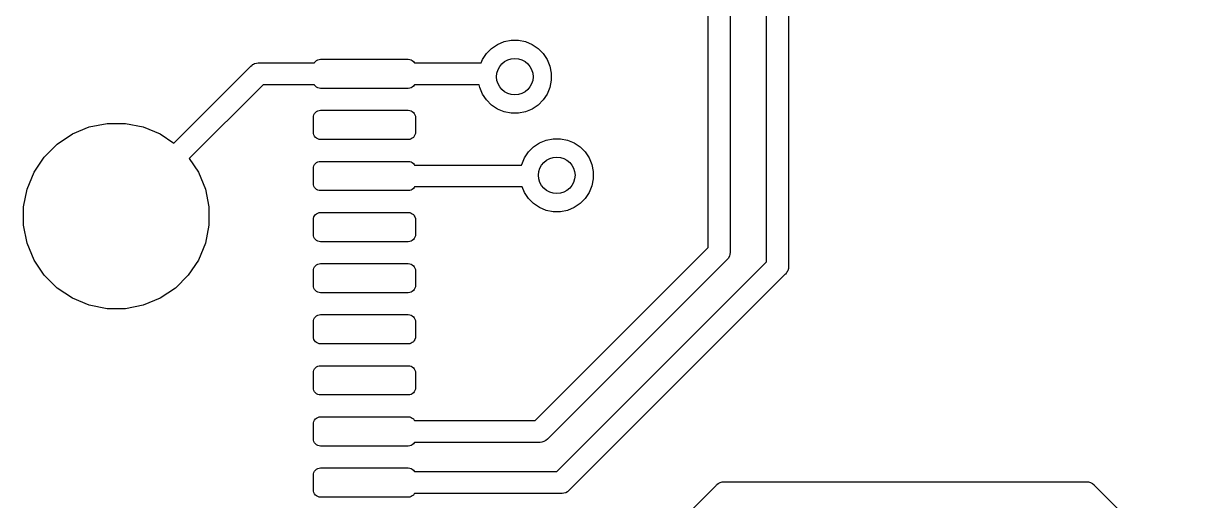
# Model space of a CAD drawing. Extents: x -3.6 to 94.4, y -84.3 to 13.7.
# Drawn here: x 75.07 to 91.22, y -22.2 to -15.67 of the extents above; entities that cross this region are included whole.
import ezdxf

# ---------------------------------------------------------------- set-up
doc = ezdxf.new("R2010")
doc.units = 0
doc.layers.add('BLACK', color=7, linetype='CONTINUOUS')

msp = doc.modelspace()

# ---------------------------------------------------------------- linework, layer by layer
at = {"layer": 'BLACK', "linetype": 'CONTINUOUS'}
for p, q in [((85.55, 6.79264), (85.55, -18.9926)), ((85.25, -18.9379), (85.25, 6.73787)), ((84.45, -18.7379), (84.45, -0.26213)), ((84.75, -0.20736), (84.75, -18.7926)), ((81.4813, -16.0116), (81.5632, -15.9569)), ((81.5632, -15.9569), (81.6542, -15.9192)), ((81.6542, -15.9192), (81.7508, -15.9)), ((81.7508, -15.9), (81.8492, -15.9)), ((81.8492, -15.9), (81.9458, -15.9192)), ((81.9458, -15.9192), (82.0368, -15.9569)), ((82.0368, -15.9569), (82.1187, -16.0116)), ((81.3569, -16.1632), (81.4116, -16.0813)), ((81.4116, -16.0813), (81.4813, -16.0116)), ((82.1187, -16.0116), (82.1884, -16.0813)), ((82.1884, -16.0813), (82.2431, -16.1632)), ((77.1285, -17.3094), (78.1787, -16.2591)), ((78.1787, -16.2591), (78.1834, -16.2534)), ((78.1834, -16.2534), (78.2001, -16.2397)), ((78.2001, -16.2397), (78.2063, -16.2347)), ((78.2063, -16.2347), (78.2202, -16.2272)), ((78.2202, -16.2272), (78.2323, -16.2207)), ((78.2323, -16.2207), (78.2606, -16.2122)), ((78.2606, -16.2122), (78.2826, -16.21)), ((78.2826, -16.21), (78.29, -16.2093)), ((78.2826, -16.21), (78.2826, -16.21)), ((78.29, -16.2093), (78.2974, -16.21)), ((78.2974, -16.21), (79.0539, -16.21)), ((79.0539, -16.21), (79.0569, -16.2044)), ((79.0569, -16.2044), (79.0693, -16.1893)), ((79.0693, -16.1893), (79.0844, -16.1769)), ((79.0844, -16.1769), (79.1017, -16.1676)), ((79.1017, -16.1676), (79.1205, -16.1619)), ((79.1205, -16.1619), (79.14, -16.16)), ((79.14, -16.16), (80.34, -16.16)), ((80.34, -16.16), (80.3595, -16.1619)), ((80.3595, -16.1619), (80.3783, -16.1676)), ((80.3783, -16.1676), (80.3956, -16.1769)), ((80.3956, -16.1769), (80.4107, -16.1893)), ((80.4107, -16.1893), (80.4231, -16.2044)), ((80.4231, -16.2044), (80.4261, -16.21)), ((80.4261, -16.21), (81.3375, -16.21)), ((81.3375, -16.21), (81.3569, -16.1632)), ((82.2431, -16.1632), (82.2808, -16.2542)), ((82.2808, -16.2542), (82.3, -16.3508)), ((82.3, -16.4492), (82.2808, -16.5458)), ((82.3, -16.3508), (82.3, -16.4492)), ((78.3521, -16.51), (77.3406, -17.5215)), ((79.0539, -16.51), (78.3521, -16.51)), ((79.0569, -16.5156), (79.0539, -16.51)), ((79.0693, -16.5307), (79.0569, -16.5156)), ((79.0844, -16.5431), (79.0693, -16.5307)), ((79.1017, -16.5524), (79.0844, -16.5431)), ((79.1205, -16.5581), (79.1017, -16.5524)), ((79.14, -16.56), (79.1205, -16.5581)), ((80.34, -16.56), (79.14, -16.56)), ((80.3595, -16.5581), (80.34, -16.56)), ((80.3783, -16.5524), (80.3595, -16.5581)), ((80.3956, -16.5431), (80.3783, -16.5524)), ((80.4107, -16.5307), (80.3956, -16.5431)), ((80.4231, -16.5156), (80.4107, -16.5307)), ((80.4261, -16.51), (80.4231, -16.5156)), ((81.3121, -16.51), (80.4261, -16.51)), ((81.3192, -16.5458), (81.3121, -16.51)), ((81.3569, -16.6368), (81.3192, -16.5458)), ((82.2808, -16.5458), (82.2431, -16.6368)), ((81.4116, -16.7187), (81.3569, -16.6368)), ((81.4813, -16.7884), (81.4116, -16.7187)), ((81.5632, -16.8431), (81.4813, -16.7884)), ((82.1187, -16.7884), (82.0368, -16.8431)), ((82.1884, -16.7187), (82.1187, -16.7884)), ((82.2431, -16.6368), (82.1884, -16.7187)), ((79.04, -16.96), (79.0419, -16.9405)), ((79.0419, -16.9405), (79.0476, -16.9217)), ((79.0476, -16.9217), (79.0569, -16.9044)), ((79.0569, -16.9044), (79.0693, -16.8893)), ((79.0693, -16.8893), (79.0844, -16.8769)), ((79.0844, -16.8769), (79.1017, -16.8676)), ((79.1017, -16.8676), (79.1205, -16.8619)), ((79.1205, -16.8619), (79.14, -16.86)), ((79.14, -16.86), (80.34, -16.86)), ((80.34, -16.86), (80.3595, -16.8619)), ((80.3595, -16.8619), (80.3783, -16.8676)), ((80.3783, -16.8676), (80.3956, -16.8769)), ((80.3956, -16.8769), (80.4107, -16.8893)), ((80.4107, -16.8893), (80.4231, -16.9044)), ((80.4231, -16.9044), (80.4324, -16.9217)), ((80.4324, -16.9217), (80.4381, -16.9405)), ((80.4381, -16.9405), (80.44, -16.96)), ((81.6542, -16.8808), (81.5632, -16.8431)), ((81.7508, -16.9), (81.6542, -16.8808)), ((81.8492, -16.9), (81.7508, -16.9)), ((81.9458, -16.8808), (81.8492, -16.9)), ((82.0368, -16.8431), (81.9458, -16.8808)), ((75.7384, -17.1845), (75.9696, -17.0888)), ((75.9696, -17.0888), (76.2149, -17.04)), ((76.2149, -17.04), (76.4651, -17.04)), ((76.4651, -17.04), (76.7104, -17.0888)), ((76.7104, -17.0888), (76.9416, -17.1845)), ((79.04, -17.16), (79.04, -16.96)), ((80.44, -16.96), (80.44, -17.16)), ((75.5304, -17.3235), (75.7384, -17.1845)), ((76.9416, -17.1845), (77.1285, -17.3094)), ((79.0419, -17.1795), (79.04, -17.16)), ((79.0476, -17.1983), (79.0419, -17.1795)), ((79.0569, -17.2156), (79.0476, -17.1983)), ((79.0693, -17.2307), (79.0569, -17.2156)), ((79.0844, -17.2431), (79.0693, -17.2307)), ((79.1017, -17.2524), (79.0844, -17.2431)), ((79.1205, -17.2581), (79.1017, -17.2524)), ((79.14, -17.26), (79.1205, -17.2581)), ((80.34, -17.26), (79.14, -17.26)), ((80.3595, -17.2581), (80.34, -17.26)), ((80.3783, -17.2524), (80.3595, -17.2581)), ((80.3956, -17.2431), (80.3783, -17.2524)), ((80.4107, -17.2307), (80.3956, -17.2431)), ((80.4231, -17.2156), (80.4107, -17.2307)), ((80.4324, -17.1983), (80.4231, -17.2156)), ((80.4381, -17.1795), (80.4324, -17.1983)), ((80.44, -17.16), (80.4381, -17.1795)), ((82.1382, -17.3069), (82.2292, -17.2692)), ((82.2292, -17.2692), (82.3258, -17.25)), ((82.3258, -17.25), (82.4242, -17.25)), ((82.4242, -17.25), (82.5208, -17.2692)), ((82.5208, -17.2692), (82.6118, -17.3069)), ((75.3535, -17.5004), (75.5304, -17.3235)), ((81.9319, -17.5132), (81.9866, -17.4313)), ((81.9866, -17.4313), (82.0563, -17.3616)), ((82.0563, -17.3616), (82.1382, -17.3069)), ((82.6118, -17.3069), (82.6937, -17.3616)), ((82.6937, -17.3616), (82.7634, -17.4313)), ((82.7634, -17.4313), (82.8181, -17.5132)), ((75.2145, -17.7084), (75.3535, -17.5004)), ((77.3406, -17.5215), (77.4655, -17.7084)), ((79.0569, -17.6044), (79.0693, -17.5893)), ((79.0693, -17.5893), (79.0844, -17.5769)), ((79.0844, -17.5769), (79.1017, -17.5676)), ((79.1017, -17.5676), (79.1205, -17.5619)), ((79.1205, -17.5619), (79.14, -17.56)), ((79.14, -17.56), (80.34, -17.56)), ((80.34, -17.56), (80.3595, -17.5619)), ((80.3595, -17.5619), (80.3783, -17.5676)), ((80.3783, -17.5676), (80.3956, -17.5769)), ((80.3956, -17.5769), (80.4107, -17.5893)), ((80.4107, -17.5893), (80.4231, -17.6044)), ((81.8942, -17.6042), (81.9319, -17.5132)), ((82.8181, -17.5132), (82.8558, -17.6042)), ((75.1188, -17.9396), (75.2145, -17.7084)), ((77.4655, -17.7084), (77.5612, -17.9396)), ((79.04, -17.66), (79.0419, -17.6405)), ((79.04, -17.86), (79.04, -17.66)), ((79.0419, -17.6405), (79.0476, -17.6217)), ((79.0476, -17.6217), (79.0569, -17.6044)), ((80.4231, -17.6044), (80.4261, -17.61)), ((80.4261, -17.61), (81.8931, -17.61)), ((81.8931, -17.61), (81.8942, -17.6042)), ((82.8558, -17.6042), (82.875, -17.7008)), ((82.875, -17.7008), (82.875, -17.7992)), ((79.0419, -17.8795), (79.04, -17.86)), ((79.0476, -17.8983), (79.0419, -17.8795)), ((79.0569, -17.9156), (79.0476, -17.8983)), ((79.0693, -17.9307), (79.0569, -17.9156)), ((80.4231, -17.9156), (80.4107, -17.9307)), ((80.4261, -17.91), (80.4231, -17.9156)), ((81.9001, -17.91), (80.4261, -17.91)), ((81.9319, -17.9868), (81.9001, -17.91)), ((82.8558, -17.8958), (82.8181, -17.9868)), ((82.875, -17.7992), (82.8558, -17.8958)), ((75.07, -18.1849), (75.1188, -17.9396)), ((77.5612, -17.9396), (77.61, -18.1849)), ((79.0844, -17.9431), (79.0693, -17.9307)), ((79.1017, -17.9524), (79.0844, -17.9431)), ((79.1205, -17.9581), (79.1017, -17.9524)), ((79.14, -17.96), (79.1205, -17.9581)), ((80.34, -17.96), (79.14, -17.96)), ((80.3595, -17.9581), (80.34, -17.96)), ((80.3783, -17.9524), (80.3595, -17.9581)), ((80.3956, -17.9431), (80.3783, -17.9524)), ((80.4107, -17.9307), (80.3956, -17.9431)), ((81.9866, -18.0687), (81.9319, -17.9868)), ((82.0563, -18.1384), (81.9866, -18.0687)), ((82.7634, -18.0687), (82.6937, -18.1384)), ((82.8181, -17.9868), (82.7634, -18.0687)), ((75.07, -18.4351), (75.07, -18.1849)), ((77.61, -18.1849), (77.61, -18.4351)), ((82.1382, -18.1931), (82.0563, -18.1384)), ((82.2292, -18.2308), (82.1382, -18.1931)), ((82.3258, -18.25), (82.2292, -18.2308)), ((82.5208, -18.2308), (82.4242, -18.25)), ((82.6118, -18.1931), (82.5208, -18.2308)), ((82.6937, -18.1384), (82.6118, -18.1931)), ((79.04, -18.36), (79.0419, -18.3405)), ((79.04, -18.56), (79.04, -18.36)), ((79.0419, -18.3405), (79.0476, -18.3217)), ((79.0476, -18.3217), (79.0569, -18.3044)), ((79.0569, -18.3044), (79.0693, -18.2893)), ((79.0693, -18.2893), (79.0844, -18.2769)), ((79.0844, -18.2769), (79.1017, -18.2676)), ((79.1017, -18.2676), (79.1205, -18.2619)), ((79.1205, -18.2619), (79.14, -18.26)), ((79.14, -18.26), (80.34, -18.26)), ((80.34, -18.26), (80.3595, -18.2619)), ((80.3595, -18.2619), (80.3783, -18.2676)), ((80.3783, -18.2676), (80.3956, -18.2769)), ((80.3956, -18.2769), (80.4107, -18.2893)), ((80.4107, -18.2893), (80.4231, -18.3044)), ((80.4231, -18.3044), (80.4324, -18.3217)), ((80.4324, -18.3217), (80.4381, -18.3405)), ((80.4381, -18.3405), (80.44, -18.36)), ((80.44, -18.36), (80.44, -18.56)), ((82.4242, -18.25), (82.3258, -18.25)), ((75.1188, -18.6804), (75.07, -18.4351)), ((77.61, -18.4351), (77.5612, -18.6804)), ((79.0419, -18.5795), (79.04, -18.56)), ((80.44, -18.56), (80.4381, -18.5795)), ((75.2145, -18.9116), (75.1188, -18.6804)), ((77.5612, -18.6804), (77.4655, -18.9116)), ((79.0476, -18.5983), (79.0419, -18.5795)), ((79.0569, -18.6156), (79.0476, -18.5983)), ((79.0693, -18.6307), (79.0569, -18.6156)), ((79.0844, -18.6431), (79.0693, -18.6307)), ((79.1017, -18.6524), (79.0844, -18.6431)), ((79.1205, -18.6581), (79.1017, -18.6524)), ((79.14, -18.66), (79.1205, -18.6581)), ((80.34, -18.66), (79.14, -18.66)), ((80.3595, -18.6581), (80.34, -18.66)), ((80.3783, -18.6524), (80.3595, -18.6581)), ((80.3956, -18.6431), (80.3783, -18.6524)), ((80.4107, -18.6307), (80.3956, -18.6431)), ((80.4231, -18.6156), (80.4107, -18.6307)), ((80.4324, -18.5983), (80.4231, -18.6156)), ((80.4381, -18.5795), (80.4324, -18.5983)), ((82.0779, -21.11), (84.45, -18.7379)), ((84.7177, -18.893), (84.7066, -18.9066)), ((84.7253, -18.8837), (84.7177, -18.893)), ((84.7363, -18.8632), (84.7253, -18.8837)), ((84.7393, -18.8577), (84.7363, -18.8632)), ((84.7478, -18.8294), (84.7393, -18.8577)), ((84.75, -18.8074), (84.7478, -18.8294)), ((84.75, -18.7926), (84.7507, -18.8)), ((84.7507, -18.8), (84.75, -18.8074)), ((84.75, -18.8074), (84.75, -18.8074)), ((75.3535, -19.1196), (75.2145, -18.9116)), ((77.4655, -18.9116), (77.3265, -19.1196)), ((79.04, -19.06), (79.0419, -19.0405)), ((79.0419, -19.0405), (79.0476, -19.0217)), ((79.0476, -19.0217), (79.0569, -19.0044)), ((79.0569, -19.0044), (79.0693, -18.9893)), ((79.0693, -18.9893), (79.0844, -18.9769)), ((79.0844, -18.9769), (79.1017, -18.9676)), ((79.1017, -18.9676), (79.1205, -18.9619)), ((79.1205, -18.9619), (79.14, -18.96)), ((79.14, -18.96), (80.34, -18.96)), ((80.34, -18.96), (80.3595, -18.9619)), ((80.3595, -18.9619), (80.3783, -18.9676)), ((80.3783, -18.9676), (80.3956, -18.9769)), ((80.3956, -18.9769), (80.4107, -18.9893)), ((80.4107, -18.9893), (80.4231, -19.0044)), ((80.4231, -19.0044), (80.4324, -19.0217)), ((80.4324, -19.0217), (80.4381, -19.0405)), ((80.4381, -19.0405), (80.44, -19.06)), ((84.7009, -18.9113), (82.2513, -21.3609)), ((82.3779, -21.81), (85.25, -18.9379)), ((84.7066, -18.9066), (84.7009, -18.9113)), ((85.5478, -19.0294), (85.5393, -19.0577)), ((85.55, -19.0074), (85.5478, -19.0294)), ((85.55, -18.9926), (85.5507, -19)), ((85.5507, -19), (85.55, -19.0074)), ((85.55, -19.0074), (85.55, -19.0074)), ((75.5304, -19.2965), (75.3535, -19.1196)), ((77.3265, -19.1196), (77.1496, -19.2965)), ((79.04, -19.26), (79.04, -19.06)), ((80.44, -19.06), (80.44, -19.26)), ((85.5009, -19.1113), (82.5513, -22.0609)), ((85.5066, -19.1066), (85.5009, -19.1113)), ((85.5178, -19.0929), (85.5066, -19.1066)), ((85.5253, -19.0837), (85.5178, -19.0929)), ((85.533, -19.0693), (85.5253, -19.0837)), ((85.5393, -19.0577), (85.533, -19.0693)), ((75.7384, -19.4355), (75.5304, -19.2965)), ((77.1496, -19.2965), (76.9416, -19.4355)), ((79.0419, -19.2795), (79.04, -19.26)), ((79.0476, -19.2983), (79.0419, -19.2795)), ((79.0569, -19.3156), (79.0476, -19.2983)), ((79.0693, -19.3307), (79.0569, -19.3156)), ((79.0844, -19.3431), (79.0693, -19.3307)), ((79.1017, -19.3524), (79.0844, -19.3431)), ((79.1205, -19.3581), (79.1017, -19.3524)), ((79.14, -19.36), (79.1205, -19.3581)), ((80.34, -19.36), (79.14, -19.36)), ((80.3595, -19.3581), (80.34, -19.36)), ((80.3783, -19.3524), (80.3595, -19.3581)), ((80.3956, -19.3431), (80.3783, -19.3524)), ((80.4107, -19.3307), (80.3956, -19.3431)), ((80.4231, -19.3156), (80.4107, -19.3307)), ((80.4324, -19.2983), (80.4231, -19.3156)), ((80.4381, -19.2795), (80.4324, -19.2983)), ((80.44, -19.26), (80.4381, -19.2795)), ((75.9696, -19.5312), (75.7384, -19.4355)), ((76.2149, -19.58), (75.9696, -19.5312)), ((76.7104, -19.5312), (76.4651, -19.58)), ((76.9416, -19.4355), (76.7104, -19.5312)), ((76.4651, -19.58), (76.2149, -19.58)), ((79.0569, -19.7044), (79.0693, -19.6893)), ((79.0693, -19.6893), (79.0844, -19.6769)), ((79.0844, -19.6769), (79.1017, -19.6676)), ((79.1017, -19.6676), (79.1205, -19.6619)), ((79.1205, -19.6619), (79.14, -19.66)), ((79.14, -19.66), (80.34, -19.66)), ((80.34, -19.66), (80.3595, -19.6619)), ((80.3595, -19.6619), (80.3783, -19.6676)), ((80.3783, -19.6676), (80.3956, -19.6769)), ((80.3956, -19.6769), (80.4107, -19.6893)), ((80.4107, -19.6893), (80.4231, -19.7044)), ((79.04, -19.76), (79.0419, -19.7405)), ((79.04, -19.96), (79.04, -19.76)), ((79.0419, -19.7405), (79.0476, -19.7217)), ((79.0476, -19.7217), (79.0569, -19.7044)), ((80.4231, -19.7044), (80.4324, -19.7217)), ((80.4324, -19.7217), (80.4381, -19.7405)), ((80.4381, -19.7405), (80.44, -19.76)), ((80.44, -19.76), (80.44, -19.96)), ((79.0419, -19.9795), (79.04, -19.96)), ((79.0476, -19.9983), (79.0419, -19.9795)), ((79.0569, -20.0156), (79.0476, -19.9983)), ((79.0693, -20.0307), (79.0569, -20.0156)), ((80.4231, -20.0156), (80.4107, -20.0307)), ((80.4324, -19.9983), (80.4231, -20.0156)), ((80.4381, -19.9795), (80.4324, -19.9983)), ((80.44, -19.96), (80.4381, -19.9795)), ((79.0844, -20.0431), (79.0693, -20.0307)), ((79.1017, -20.0524), (79.0844, -20.0431)), ((79.1205, -20.0581), (79.1017, -20.0524)), ((79.14, -20.06), (79.1205, -20.0581)), ((80.34, -20.06), (79.14, -20.06)), ((80.3595, -20.0581), (80.34, -20.06)), ((80.3783, -20.0524), (80.3595, -20.0581)), ((80.3956, -20.0431), (80.3783, -20.0524)), ((80.4107, -20.0307), (80.3956, -20.0431)), ((79.04, -20.46), (79.0419, -20.4405)), ((79.04, -20.66), (79.04, -20.46)), ((79.0419, -20.4405), (79.0476, -20.4217)), ((79.0476, -20.4217), (79.0569, -20.4044)), ((79.0569, -20.4044), (79.0693, -20.3893)), ((79.0693, -20.3893), (79.0844, -20.3769)), ((79.0844, -20.3769), (79.1017, -20.3676)), ((79.1017, -20.3676), (79.1205, -20.3619)), ((79.1205, -20.3619), (79.14, -20.36)), ((79.14, -20.36), (80.34, -20.36)), ((80.34, -20.36), (80.3595, -20.3619)), ((80.3595, -20.3619), (80.3783, -20.3676)), ((80.3783, -20.3676), (80.3956, -20.3769)), ((80.3956, -20.3769), (80.4107, -20.3893)), ((80.4107, -20.3893), (80.4231, -20.4044)), ((80.4231, -20.4044), (80.4324, -20.4217)), ((80.4324, -20.4217), (80.4381, -20.4405)), ((80.4381, -20.4405), (80.44, -20.46)), ((80.44, -20.46), (80.44, -20.66)), ((79.0419, -20.6795), (79.04, -20.66)), ((80.44, -20.66), (80.4381, -20.6795)), ((79.0476, -20.6983), (79.0419, -20.6795)), ((79.0569, -20.7156), (79.0476, -20.6983)), ((79.0693, -20.7307), (79.0569, -20.7156)), ((79.0844, -20.7431), (79.0693, -20.7307)), ((79.1017, -20.7524), (79.0844, -20.7431)), ((79.1205, -20.7581), (79.1017, -20.7524)), ((79.14, -20.76), (79.1205, -20.7581)), ((80.34, -20.76), (79.14, -20.76)), ((80.3595, -20.7581), (80.34, -20.76)), ((80.3783, -20.7524), (80.3595, -20.7581)), ((80.3956, -20.7431), (80.3783, -20.7524)), ((80.4107, -20.7307), (80.3956, -20.7431)), ((80.4231, -20.7156), (80.4107, -20.7307)), ((80.4324, -20.6983), (80.4231, -20.7156)), ((80.4381, -20.6795), (80.4324, -20.6983)), ((79.04, -21.16), (79.0419, -21.1405)), ((79.0419, -21.1405), (79.0476, -21.1217)), ((79.0476, -21.1217), (79.0569, -21.1044)), ((79.0569, -21.1044), (79.0693, -21.0893)), ((79.0693, -21.0893), (79.0844, -21.0769)), ((79.0844, -21.0769), (79.1017, -21.0676)), ((79.1017, -21.0676), (79.1205, -21.0619)), ((79.1205, -21.0619), (79.14, -21.06)), ((79.14, -21.06), (80.34, -21.06)), ((80.34, -21.06), (80.3595, -21.0619)), ((80.3595, -21.0619), (80.3783, -21.0676)), ((80.3783, -21.0676), (80.3956, -21.0769)), ((80.3956, -21.0769), (80.4107, -21.0893)), ((80.4107, -21.0893), (80.4231, -21.1044)), ((80.4231, -21.1044), (80.4261, -21.11)), ((80.4261, -21.11), (82.0779, -21.11)), ((79.04, -21.36), (79.04, -21.16)), ((79.0419, -21.3795), (79.04, -21.36)), ((79.0476, -21.3983), (79.0419, -21.3795)), ((79.0569, -21.4156), (79.0476, -21.3983)), ((79.0693, -21.4307), (79.0569, -21.4156)), ((79.0844, -21.4431), (79.0693, -21.4307)), ((79.1017, -21.4524), (79.0844, -21.4431)), ((79.1205, -21.4581), (79.1017, -21.4524)), ((79.14, -21.46), (79.1205, -21.4581)), ((80.34, -21.46), (79.14, -21.46)), ((80.3595, -21.4581), (80.34, -21.46)), ((80.3783, -21.4524), (80.3595, -21.4581)), ((80.3956, -21.4431), (80.3783, -21.4524)), ((80.4107, -21.4307), (80.3956, -21.4431)), ((80.4231, -21.4156), (80.4107, -21.4307)), ((80.4261, -21.41), (80.4231, -21.4156)), ((82.1326, -21.41), (80.4261, -21.41)), ((82.14, -21.4107), (82.1326, -21.41)), ((82.1474, -21.41), (82.14, -21.4107)), ((82.1694, -21.4078), (82.1474, -21.41)), ((82.1474, -21.41), (82.1474, -21.41)), ((82.1977, -21.3993), (82.1694, -21.4078)), ((82.2237, -21.3853), (82.1977, -21.3993)), ((82.2466, -21.3666), (82.2237, -21.3853)), ((82.2513, -21.3609), (82.2466, -21.3666)), ((79.0569, -21.8044), (79.0693, -21.7893)), ((79.0693, -21.7893), (79.0844, -21.7769)), ((79.0844, -21.7769), (79.1017, -21.7676)), ((79.1017, -21.7676), (79.1205, -21.7619)), ((79.1205, -21.7619), (79.14, -21.76)), ((79.14, -21.76), (80.34, -21.76)), ((80.34, -21.76), (80.3595, -21.7619)), ((80.3595, -21.7619), (80.3783, -21.7676)), ((80.3783, -21.7676), (80.3956, -21.7769)), ((80.3956, -21.7769), (80.4107, -21.7893)), ((80.4107, -21.7893), (80.4231, -21.8044)), ((79.04, -21.86), (79.0419, -21.8405)), ((79.04, -22.06), (79.04, -21.86)), ((79.0419, -21.8405), (79.0476, -21.8217)), ((79.0476, -21.8217), (79.0569, -21.8044)), ((80.4231, -21.8044), (80.4261, -21.81)), ((80.4261, -21.81), (82.3779, -21.81)), ((84.5853, -21.9747), (84.6051, -21.964)), ((84.6051, -21.964), (84.6113, -21.9607)), ((84.6113, -21.9607), (84.6396, -21.9522)), ((84.6396, -21.9522), (84.6616, -21.95)), ((84.6616, -21.95), (84.669, -21.9493)), ((84.6616, -21.95), (84.6616, -21.95)), ((84.669, -21.9493), (84.6764, -21.95)), ((84.6764, -21.95), (89.6237, -21.95)), ((89.6237, -21.95), (89.631, -21.9493)), ((89.631, -21.9493), (89.6384, -21.95)), ((89.6384, -21.95), (89.6384, -21.95)), ((89.6384, -21.95), (89.6604, -21.9522)), ((89.6604, -21.9522), (89.6887, -21.9607)), ((89.6887, -21.9607), (89.7148, -21.9747)), ((79.0419, -22.0795), (79.04, -22.06)), ((79.0476, -22.0983), (79.0419, -22.0795)), ((79.0569, -22.1156), (79.0476, -22.0983)), ((79.0693, -22.1307), (79.0569, -22.1156)), ((80.4231, -22.1156), (80.4107, -22.1307)), ((80.4261, -22.11), (80.4231, -22.1156)), ((82.4326, -22.11), (80.4261, -22.11)), ((82.44, -22.1107), (82.4326, -22.11)), ((82.4474, -22.11), (82.44, -22.1107)), ((82.4694, -22.1078), (82.4474, -22.11)), ((82.4474, -22.11), (82.4474, -22.11)), ((82.4977, -22.0993), (82.4694, -22.1078)), ((82.5237, -22.0853), (82.4977, -22.0993)), ((82.5466, -22.0666), (82.5237, -22.0853)), ((82.5513, -22.0609), (82.5466, -22.0666)), ((84.0469, -22.51), (84.5577, -21.9991)), ((84.5577, -21.9991), (84.5624, -21.9934)), ((84.5624, -21.9934), (84.5681, -21.9887)), ((84.5681, -21.9887), (84.5853, -21.9747)), ((84.5681, -21.9887), (84.5681, -21.9887)), ((89.7148, -21.9747), (89.7376, -21.9934)), ((89.7376, -21.9934), (89.7423, -21.9991)), ((89.7423, -21.9991), (91.2203, -23.4772)), ((79.0844, -22.1431), (79.0693, -22.1307)), ((79.1017, -22.1524), (79.0844, -22.1431)), ((79.1205, -22.1581), (79.1017, -22.1524)), ((79.14, -22.16), (79.1205, -22.1581)), ((80.34, -22.16), (79.14, -22.16)), ((80.3595, -22.1581), (80.34, -22.16)), ((80.3783, -22.1524), (80.3595, -22.1581)), ((80.3956, -22.1431), (80.3783, -22.1524)), ((80.4107, -22.1307), (80.3956, -22.1431))]:
    msp.add_line(p, q, dxfattribs=at)
at = {"layer": 'BLACK'}
for centre in [(81.8, -16.4), (82.375, -17.75)]:
    msp.add_circle(centre, 0.25, dxfattribs=at)

doc.saveas('drawing.dxf')
